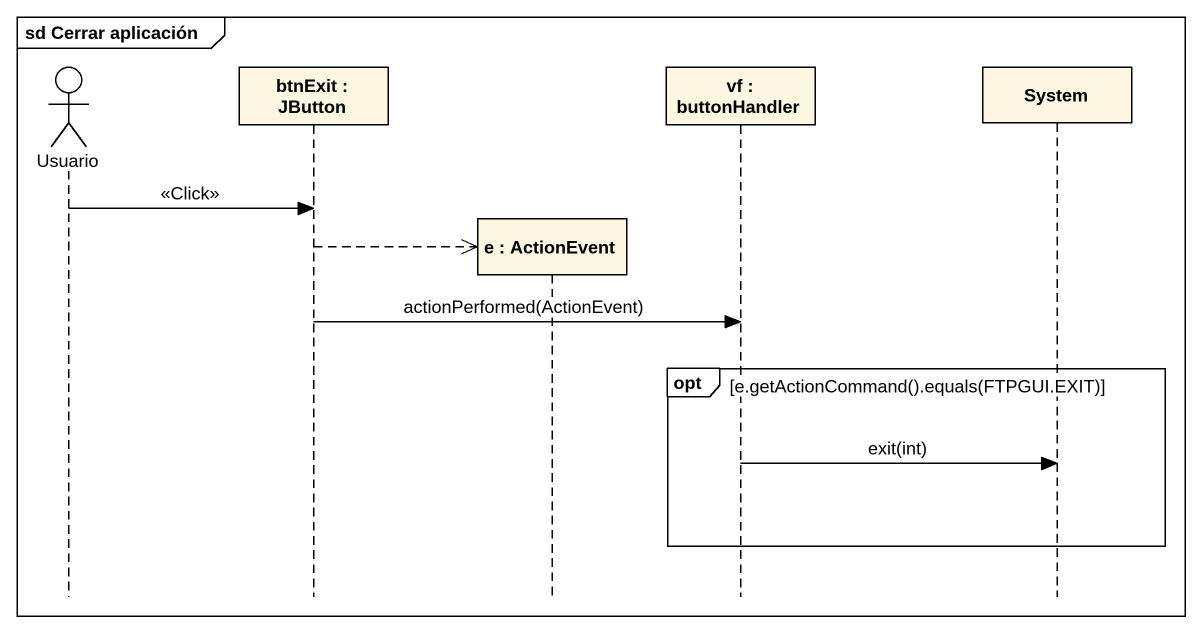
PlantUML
@startuml
mainframe sd Cerrar aplicación
hide footbox
actor Usuario
participant "btnExit : JButton" as btnExit
participant "e : ActionEvent" as e
participant "vf : buttonHandler" as vf
participant System

Usuario -> btnExit : <<Click>>
btnExit -->> e **
btnExit -> vf : actionPerformed(ActionEvent)
opt e.getActionCommand().equals(FTPGUI.EXIT)
  vf -> System : exit(int)
end
@enduml
